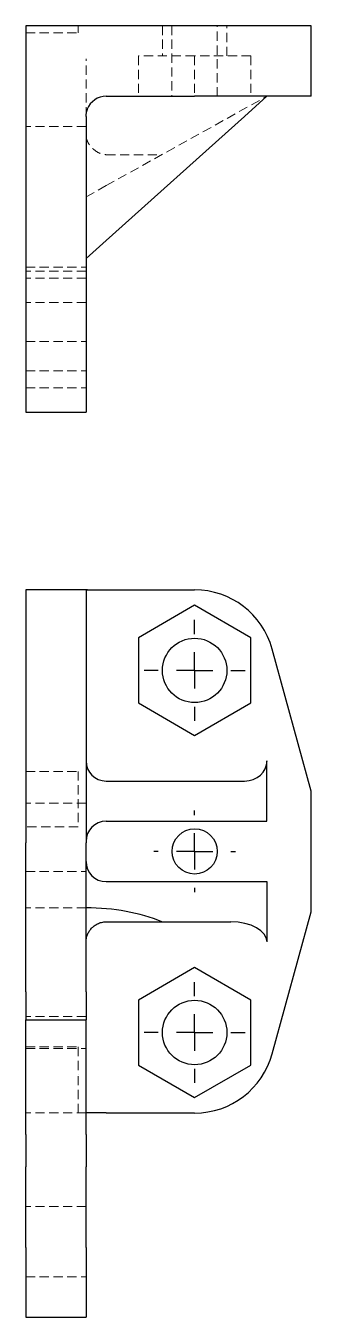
# Model space of a CAD drawing. Header units: millimetres. Extents: x 63 to 250, y 7 to 185.
# Drawn here: x 63.4 to 102.6, y 7 to 184.6 of the extents above.
import ezdxf

# ---------------------------------------------------------------- set-up
doc = ezdxf.new("R2010")
doc.units = ezdxf.units.MM
doc.linetypes.add('HIDDEN', pattern=[1.905, 1.27, -0.635])
doc.layers.add('10', color=7, linetype='Continuous')

# ---------------------------------------------------------------- blocks, each defined once
blk = doc.blocks.new('SW_CENTERMARKSYMBOL_0')
at = {"layer": '10', "color": 0}
for p, q in [((0, 5), (0, 5.61)), ((0, 0), (0, 2.5)), ((-5, 0), (-5.61, 0)), ((0, 0), (-2.5, 0)), ((0, 0), (0, -2.5)), ((0, 0), (2.5, 0)), ((5, 0), (5.61, 0)), ((0, -5), (0, -5.61))]:
    blk.add_line(p, q, dxfattribs=at)
blk = doc.blocks.new('SW_CENTERMARKSYMBOL_1')
at = {"layer": '10', "color": 0}
for p, q in [((0, 5), (0, 6.93)), ((0, 0), (0, 2.5)), ((-5, 0), (-6.93, 0)), ((0, 0), (-2.5, 0)), ((0, 0), (0, -2.5)), ((0, 0), (2.5, 0)), ((5, 0), (6.93, 0)), ((0, -5), (0, -6.93))]:
    blk.add_line(p, q, dxfattribs=at)
blk = doc.blocks.new('SW_CENTERMARKSYMBOL_2')
at = {"layer": '10', "color": 0}
for p, q in [((0, 5), (0, 6.93)), ((0, 0), (0, 2.5)), ((-5, 0), (-6.93, 0)), ((0, 0), (-2.5, 0)), ((0, 0), (0, -2.5)), ((0, 0), (2.5, 0)), ((5, 0), (6.93, 0)), ((0, -5), (0, -6.93))]:
    blk.add_line(p, q, dxfattribs=at)

msp = doc.modelspace()

# ---------------------------------------------------------------- linework, layer by layer
at = {"color": 7, "linetype": 'Continuous', "lineweight": 25}
for p, q in [((63.36, 184.56), (63.36, 173.08)), ((86.6, 184.56), (63.36, 184.56)), ((97.26, 184.56), (86.6, 184.56)), ((102.64, 184.56), (97.26, 184.56)), ((102.64, 174.87), (102.64, 184.56)), ((74.42, 174.87), (86.6, 174.87)), ((97.26, 174.87), (86.6, 174.87)), ((96.55, 174.87), (93.47, 172.11)), ((102.64, 174.87), (97.26, 174.87)), ((63.36, 173.08), (63.36, 168.14)), ((71.66, 172.11), (71.66, 168.14)), ((74.42, 155.04), (93.47, 172.11)), ((63.36, 168.14), (63.36, 135.65)), ((71.66, 168.14), (71.66, 135.65)), ((74.42, 155.04), (71.66, 152.56)), ((63.36, 135.65), (63.36, 131.44)), ((71.66, 135.65), (71.66, 131.44)), ((63.36, 131.44), (71.66, 131.44)), ((71.84, 107), (63.36, 107)), ((63.36, 107), (63.36, 105.37)), ((71.66, 106.94), (71.66, 105.37)), ((71.84, 107), (74.42, 107)), ((74.42, 107), (86.6, 107)), ((63.36, 105.37), (63.36, 81.31)), ((71.66, 105.37), (71.66, 81.31)), ((86.6, 104.88), (78.85, 100.41)), ((94.34, 100.41), (86.6, 104.88)), ((78.85, 100.41), (78.85, 91.46)), ((94.34, 91.46), (94.34, 100.41)), ((102.64, 79.34), (97.26, 98.87)), ((78.85, 91.46), (86.6, 86.99)), ((86.6, 86.99), (94.34, 91.46)), ((96.55, 75.19), (96.55, 83.49)), ((63.36, 81.31), (63.36, 72.2)), ((71.66, 81.31), (71.66, 72.2)), ((74.42, 80.72), (93.47, 80.72)), ((102.64, 62.74), (102.64, 79.34)), ((74.42, 75.19), (96.55, 75.19)), ((63.36, 51.74), (63.36, 72.2)), ((71.66, 51.74), (71.66, 72.2)), ((74.42, 66.89), (96.55, 66.89)), ((96.55, 66.89), (96.55, 58.59)), ((97.26, 43.21), (102.64, 62.74)), ((74.42, 61.36), (82.1, 61.36)), ((82.1, 61.36), (91.58, 61.36)), ((86.6, 55.09), (78.85, 50.61)), ((94.34, 50.61), (86.6, 55.09)), ((63.36, 51.74), (63.36, 47.9)), ((71.66, 51.74), (71.66, 47.9)), ((78.85, 50.61), (78.85, 41.67)), ((94.34, 41.67), (94.34, 50.61)), ((63.36, 47.9), (71.66, 47.9)), ((63.36, 32.32), (63.36, 47.9)), ((71.66, 32.32), (71.66, 47.9)), ((78.85, 41.67), (86.6, 37.2)), ((86.6, 37.2), (94.34, 41.67)), ((74.42, 35.08), (71.66, 35.08)), ((74.42, 35.08), (86.6, 35.08)), ((63.36, 32.13), (63.36, 32.32)), ((63.36, 32.13), (63.36, 27.68)), ((71.66, 32.13), (71.66, 32.32)), ((71.66, 32.13), (71.66, 27.68)), ((63.36, 16.6), (63.36, 27.68)), ((71.66, 16.6), (71.66, 27.68)), ((63.36, 16.6), (63.36, 7)), ((71.66, 16.6), (71.66, 7)), ((63.36, 7), (71.66, 7))]:
    msp.add_line(p, q, dxfattribs=at)
at = {"color": 7, "linetype": 'HIDDEN', "lineweight": 18}
for p, q in [((63.36, 183.59), (70.55, 183.59)), ((70.55, 184.56), (70.55, 183.59)), ((82.17, 184.56), (82.17, 180.41)), ((83.48, 184.56), (83.48, 174.87)), ((89.71, 174.87), (89.71, 184.56)), ((91.02, 180.41), (91.02, 184.56)), ((71.66, 172.11), (71.66, 180)), ((86.6, 180.41), (78.85, 180.41)), ((78.85, 180.41), (78.85, 174.87)), ((86.6, 180.41), (86.6, 174.87)), ((94.34, 180.41), (86.6, 180.41)), ((94.34, 180.41), (94.34, 174.87)), ((74.42, 162.58), (96.55, 174.87)), ((71.66, 170.72), (63.36, 170.72)), ((74.42, 166.84), (82.1, 166.84)), ((74.42, 162.58), (71.66, 161.04)), ((63.36, 151.36), (71.66, 151.36)), ((71.66, 150.81), (63.36, 150.81)), ((71.66, 149.84), (63.36, 149.84)), ((71.66, 146.52), (63.36, 146.52)), ((63.36, 141.13), (71.66, 141.13)), ((63.36, 137.11), (71.66, 137.11)), ((63.36, 134.78), (71.66, 134.78)), ((63.36, 82.05), (70.55, 82.05)), ((70.55, 82.05), (70.55, 74.41)), ((71.66, 77.68), (63.36, 77.68)), ((70.55, 74.41), (63.36, 74.41)), ((63.36, 68.27), (71.66, 68.27)), ((71.66, 63.29), (63.36, 63.29)), ((71.66, 48.36), (63.36, 48.36)), ((63.36, 44.15), (70.55, 44.15)), ((63.36, 43.92), (71.66, 43.92)), ((70.55, 44.15), (70.55, 40.33)), ((70.55, 35.08), (70.55, 40.33)), ((71.66, 35.08), (63.36, 35.08)), ((71.66, 22.21), (63.36, 22.21)), ((63.36, 12.53), (71.66, 12.53))]:
    msp.add_line(p, q, dxfattribs=at)
at = {"color": 7, "linetype": 'Continuous', "lineweight": 25}
for centre, radius in [((86.6, 95.93), 4.43), ((86.6, 71.04), 3.11), ((86.6, 46.14), 4.43)]:
    msp.add_circle(centre, radius, dxfattribs=at)
for centre, radius, start, end in [((74.42, 172.11), 2.77, 90, 159.4099), ((86.6, 95.93), 11.07, 15.3876, 90), ((74.42, 83.49), 2.77, 180, 270), ((74.42, 72.42), 2.77, 90, 180), ((74.42, 69.66), 2.77, 180, 270), ((86.6, 46.14), 11.07, 270, 344.6124)]:
    msp.add_arc(centre, radius, start, end, dxfattribs=at)
at = {"color": 7, "linetype": 'HIDDEN', "lineweight": 18}
msp.add_arc((74.42, 172.11), 2.77, 159.4099, 160.7034, dxfattribs=at)
at = {"color": 7, "linetype": 'Continuous', "lineweight": 25}
for centre, major_axis, ratio, start_param, end_param in [((93.47, 83.49), (3.09, 0), 0.896235, 4.712389, 6.283185), ((71.66, 53.6), (17.43, 0), 0.555556, 0.92867, 1.570796), ((91.58, 58.59), (4.98, 0), 0.555556, 0, 1.570796)]:
    msp.add_ellipse(centre, major_axis=major_axis, ratio=ratio, start_param=start_param, end_param=end_param, dxfattribs=at)
for points in [[(71.66, 172.11), (71.66, 172.44), (71.72, 172.77), (71.84, 173.08)], [(71.66, 106.94), (71.66, 106.98), (71.72, 107), (71.84, 107)]]:
    msp.add_open_spline(points, degree=3, dxfattribs=at)
at = {"color": 7, "linetype": 'HIDDEN', "lineweight": 18}
msp.add_open_spline([(71.66, 169.34), (71.66, 169.12), (71.73, 168.88), (71.92, 168.51), (72, 168.38), (72.17, 168.12), (72.28, 168), (72.51, 167.75), (72.64, 167.62), (72.92, 167.39), (73.08, 167.28), (73.42, 167.08), (73.6, 167), (74, 166.88), (74.21, 166.84), (74.42, 166.84)], degree=3, knots=[0, 0, 0, 0, 0.25, 0.25, 0.375, 0.375, 0.5, 0.5, 0.625, 0.625, 0.75, 0.75, 0.875, 0.875, 1, 1, 1, 1], dxfattribs=at)
at = {"color": 7, "linetype": 'Continuous', "lineweight": 25}
msp.add_open_spline([(71.66, 58.59), (71.66, 58.96), (71.73, 59.3), (71.92, 59.77), (72, 59.92), (72.17, 60.21), (72.28, 60.34), (72.51, 60.59), (72.64, 60.71), (72.92, 60.92), (73.08, 61.01), (73.42, 61.17), (73.6, 61.24), (74, 61.33), (74.21, 61.36), (74.42, 61.36)], degree=3, knots=[0, 0, 0, 0, 0.25, 0.25, 0.375, 0.375, 0.5, 0.5, 0.625, 0.625, 0.75, 0.75, 0.875, 0.875, 1, 1, 1, 1], dxfattribs=at)

# ---------------------------------------------------------------- block references
at = {"layer": '10'}
for name, p in [('SW_CENTERMARKSYMBOL_1', (86.6, 95.93)), ('SW_CENTERMARKSYMBOL_0', (86.6, 71.04)), ('SW_CENTERMARKSYMBOL_2', (86.6, 46.14))]:
    msp.add_blockref(name, p, dxfattribs=at)

doc.saveas('drawing.dxf')
